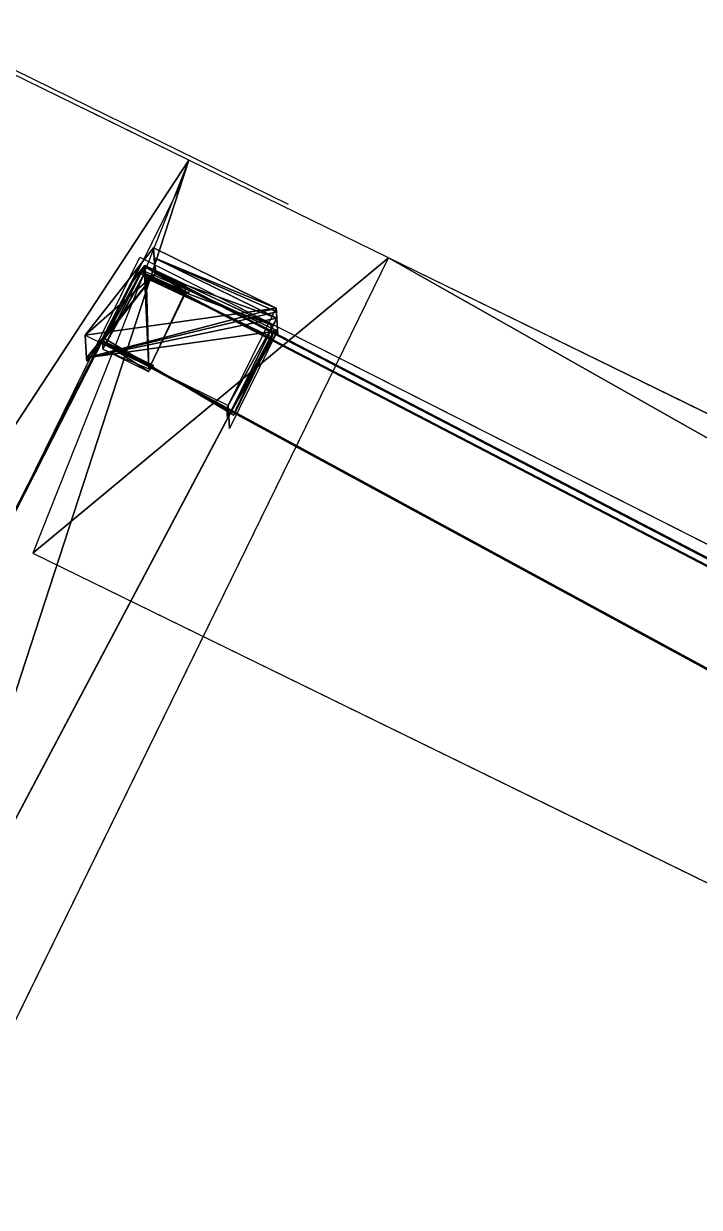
# Model space of a CAD drawing. Extents: x -273 to 66, y -64 to 315.
# Drawn here: x -35.447 to -34.144, y 7.292 to 9.575 of the extents above; entities that cross this region are included whole.
import ezdxf

# ---------------------------------------------------------------- set-up
doc = ezdxf.new("R2010")
doc.units = 0
doc.header["$MEASUREMENT"] = 0
doc.layers.get('0').update_dxf_attribs({"color": 13, "linetype": 'CONTINUOUS'})

# ---------------------------------------------------------------- blocks, each defined once
blk = doc.blocks.new('HOUSE')
at = {"color": 0}
for p, q in [((-501.725, 566.172, -71.784), (-489.538, 566.172, -71.784)), ((-204.11, 566.53, -72.028), (-484.994, 566.01, -72.14)), ((-493.87, 565.994, -72.143), (-501.842, 565.979, -72.146)), ((-493.87, 565.994, -72.143), (-498.62, 565.994, -72.143)), ((-484.994, 566.01, -72.14), (-493.87, 565.994, -72.143)), ((-484.994, 566.01, -72.14), (-493.87, 565.994, -72.143)), ((-493.74, 565.008, -72.153), (-493.87, 565.994, -72.143)), ((-493.87, 565.994, -72.143), (-492.543, 549.133, -72.056)), ((-484.877, 502.891, -71.777), (-484.994, 566.01, -72.14)), ((-493.74, 561.07, -72.153), (-493.74, 565.008, -72.153)), ((-494.614, 503.165, -71.657), (-493.74, 561.07, -72.153)), ((-493.722, 560.955, -75.812), (-494.594, 503.153, -75.317)), ((-493.74, 561.004, -72.317), (-493.787, 558.103, -72.292)), ((-493.726, 561.061, -74.74), (-493.742, 560.028, -74.731)), ((-493.74, 561.004, -72.317), (-493.742, 560.028, -74.731)), ((-493.74, 561.004, -72.317), (-493.742, 560.028, -74.731)), ((-493.74, 561.07, -72.153), (-493.739, 561.069, -72.317)), ((-493.74, 561.07, -72.153), (-493.74, 561.004, -72.317)), ((-493.74, 561.07, -72.153), (-493.74, 561.004, -72.317)), ((-493.739, 561.069, -72.317), (-493.74, 561.004, -72.317)), ((-493.739, 561.069, -72.317), (-493.74, 561.004, -72.317)), ((-493.739, 561.069, -72.317), (-493.74, 561.004, -72.317)), ((-493.739, 561.069, -72.317), (-487.775, 561.099, -72.277)), ((-493.739, 561.069, -72.317), (-493.726, 561.061, -74.74)), ((-493.739, 561.069, -72.317), (-493.726, 561.061, -74.74)), ((-493.722, 560.955, -75.812), (-493.73, 558.066, -82.962)), ((-493.726, 561.061, -74.74), (-493.721, 561.058, -75.558)), ((-493.721, 561.058, -75.558), (-493.722, 560.955, -75.812)), ((-493.721, 561.058, -75.558), (-493.722, 560.955, -75.812)), ((-493.72, 561.057, -75.813), (-493.722, 560.955, -75.812)), ((-493.72, 561.057, -75.813), (-493.722, 560.955, -75.812)), ((-493.721, 561.058, -75.558), (-493.72, 561.057, -75.813)), ((-493.671, 502.773, -112.415), (-493.671, 561.211, -112.415)), ((-493.671, 561.211, -112.415), (-216.532, 557.936, -112.415)), ((-493.457, 561.123, -72.737), (-493.66, 561.122, -72.74)), ((-493.66, 561.122, -72.74), (-493.604, 561.114, -79.87)), ((-493.627, 557.687, -72.575), (-493.45, 561.123, -72.737)), ((-493.627, 557.687, -72.575), (-493.45, 561.123, -72.602)), ((-493.627, 557.687, -72.575), (-493.45, 561.123, -72.737)), ((-493.627, 557.687, -72.575), (-493.45, 561.123, -72.737)), ((-493.457, 561.123, -72.737), (-493.604, 561.114, -79.87)), ((-493.604, 561.114, -79.87), (-493.45, 561.123, -72.737)), ((-493.604, 561.114, -79.87), (-493.45, 561.123, -72.737)), ((-493.457, 561.123, -72.737), (-493.604, 561.114, -79.87)), ((-493.604, 561.114, -79.87), (-493.45, 561.123, -72.737)), ((-493.457, 561.123, -72.737), (-493.604, 561.114, -79.87)), ((-493.604, 561.114, -79.87), (-493.594, 561.102, -83.593)), ((-493.604, 561.114, -79.87), (-493.575, 561.101, -83.53)), ((-493.575, 561.101, -83.53), (-491.495, 561.19, -83.495)), ((-493.441, 561.112, -76.098), (-493.575, 561.101, -83.53)), ((-493.441, 561.112, -76.098), (-493.575, 561.101, -83.53)), ((-493.575, 561.101, -83.53), (-493.387, 561.018, -107.362)), ((-493.347, 561.001, -112.391), (-493.539, 559.963, -112.407)), ((-493.347, 561.001, -112.415), (-493.539, 559.963, -112.407)), ((-493.347, 561.001, -112.391), (-493.539, 559.963, -112.407)), ((-493.539, 559.963, -112.407), (-493.524, 560.932, -112.415)), ((-493.525, 560.933, -112.135), (-493.525, 560.933, -112.122)), ((-493.524, 560.932, -112.415), (-493.525, 560.933, -112.135)), ((-493.347, 561.001, -112.391), (-493.524, 557.564, -112.389)), ((-493.347, 561.001, -112.391), (-493.524, 557.564, -112.389)), ((-493.45, 561.123, -72.737), (-493.457, 561.123, -72.737)), ((-493.451, 561.123, -72.438), (-493.457, 561.123, -72.737)), ((-493.45, 561.123, -72.737), (-493.457, 561.123, -72.737)), ((-493.451, 561.123, -72.438), (-493.457, 561.123, -72.737)), ((-493.451, 561.123, -72.438), (-493.457, 561.123, -72.737)), ((-493.45, 561.123, -72.737), (-493.457, 561.123, -72.737)), ((-493.411, 561.122, -72.601), (-493.451, 561.123, -72.438)), ((-493.45, 561.123, -72.602), (-493.451, 561.123, -72.438)), ((-493.45, 561.123, -72.602), (-493.451, 561.123, -72.438)), ((-493.45, 561.123, -72.602), (-493.451, 561.123, -72.438)), ((-493.411, 561.122, -72.601), (-493.451, 561.123, -72.438)), ((-493.451, 561.123, -72.438), (-460.025, 560.365, -71.852)), ((-493.411, 561.122, -72.601), (-493.451, 561.123, -72.438)), ((-493.45, 561.123, -72.737), (-491.523, 561.223, -72.704)), ((-491.628, 557.794, -72.677), (-493.45, 561.123, -72.737)), ((-493.442, 561.113, -75.789), (-493.45, 561.123, -72.737)), ((-493.377, 561.123, -72.735), (-493.45, 561.123, -72.737)), ((-493.45, 561.123, -72.737), (-493.45, 561.123, -72.602)), ((-493.45, 561.123, -72.737), (-493.45, 561.123, -72.602)), ((-493.442, 561.113, -75.789), (-493.45, 561.123, -72.737)), ((-493.45, 561.123, -72.737), (-493.45, 561.123, -72.602)), ((-491.628, 557.794, -72.677), (-493.45, 561.123, -72.737)), ((-493.377, 561.123, -72.735), (-493.45, 561.123, -72.737)), ((-493.377, 561.123, -72.735), (-493.45, 561.123, -72.737)), ((-493.442, 561.113, -75.789), (-493.45, 561.123, -72.737)), ((-493.45, 561.123, -72.737), (-493.45, 561.123, -72.602)), ((-493.442, 561.113, -75.789), (-493.45, 561.123, -72.737)), ((-493.377, 561.123, -72.735), (-493.45, 561.123, -72.737)), ((-493.45, 561.123, -72.737), (-493.411, 561.122, -72.601)), ((-493.45, 561.123, -72.737), (-493.411, 561.122, -72.601)), ((-493.45, 561.123, -72.737), (-493.45, 561.123, -72.602)), ((-493.441, 561.112, -76.098), (-493.442, 561.113, -75.789)), ((-491.614, 561.092, -83.187), (-493.442, 561.113, -75.789)), ((-491.614, 561.092, -83.187), (-493.442, 561.113, -75.789)), ((-493.441, 561.112, -76.098), (-493.442, 561.113, -75.789)), ((-493.441, 561.112, -76.098), (-493.442, 561.113, -75.789)), ((-493.441, 561.112, -76.098), (-493.442, 561.113, -75.789)), ((-493.441, 561.112, -76.098), (-493.362, 561.018, -106.807)), ((-493.441, 561.112, -76.098), (-493.362, 561.018, -106.807)), ((-493.441, 561.112, -76.098), (-493.362, 561.018, -106.807)), ((-460.075, 560.355, -75.514), (-493.441, 561.112, -76.098)), ((-493.377, 561.123, -72.735), (-493.411, 561.122, -72.601)), ((-493.377, 561.123, -72.735), (-493.411, 561.122, -72.601)), ((-493.36, 561.016, -107.361), (-493.387, 561.018, -107.362)), ((-491.641, 561.124, -72.705), (-493.377, 561.123, -72.735)), ((-491.641, 561.124, -72.705), (-493.377, 561.123, -72.735)), ((-491.623, 561.102, -79.836), (-493.377, 561.123, -72.735)), ((-491.623, 561.102, -79.836), (-493.377, 561.123, -72.735)), ((-493.362, 561.018, -106.807), (-493.36, 561.016, -107.361)), ((-493.362, 561.018, -106.807), (-493.36, 561.016, -107.361)), ((-493.362, 561.018, -106.807), (-493.36, 561.016, -107.361)), ((-493.362, 561.018, -106.807), (-461.646, 560.299, -106.951)), ((-493.362, 561.018, -106.807), (-493.36, 561.016, -107.361)), ((-493.36, 561.016, -107.361), (-493.35, 561.004, -111.162)), ((-493.36, 561.016, -107.361), (-493.35, 561.004, -111.162)), ((-493.36, 561.016, -107.361), (-493.35, 561.004, -111.162)), ((-493.35, 561.004, -111.162), (-487.775, 561.099, -111.162)), ((-487.775, 561.099, -72.277), (-493.35, 561.004, -72.277)), ((-493.35, 561.004, -111.162), (-493.349, 561.003, -111.716)), ((-493.35, 561.004, -111.162), (-493.349, 561.003, -111.716)), ((-493.35, 561.004, -111.162), (-493.349, 561.003, -111.716)), ((-493.35, 561.004, -72.277), (-493.35, 561.004, -111.162)), ((-493.349, 561.003, -111.716), (-491.54, 561.005, -111.685)), ((-493.349, 561.003, -111.716), (-461.634, 560.283, -111.86)), ((-493.347, 561.001, -112.391), (-493.349, 561.003, -111.716)), ((-487.775, 561.099, -72.277), (-493.347, 561.001, -72.277)), ((-493.347, 561.001, -112.415), (-487.775, 561.099, -112.415)), ((-493.347, 561.001, -72.277), (-493.347, 561.001, -112.391)), ((-493.347, 561.001, -112.391), (-493.347, 561.001, -112.415)), ((-492.837, 560.897, -161.197), (-492.837, 560.943, -110.963)), ((-491.676, 561.227, -72.715), (-491.628, 557.794, -72.677)), ((-491.641, 561.124, -72.705), (-491.628, 557.794, -72.677)), ((-491.623, 561.102, -79.836), (-491.641, 561.124, -72.705)), ((-491.614, 561.092, -83.187), (-491.623, 561.102, -79.836)), ((-491.613, 561.091, -83.496), (-491.614, 561.092, -83.187)), ((-491.54, 561.005, -111.685), (-491.613, 561.091, -83.496)), ((-491.523, 561.223, -72.704), (-491.495, 561.19, -83.495)), ((-487.562, 560.962, -112.091), (-489.324, 502.722, -111.598)), ((-487.775, 561.099, -112.415), (-487.775, 561.099, -111.162)), ((-487.775, 561.099, -72.277), (-487.76, 557.637, -71.898)), ((-487.775, 561.099, -72.277), (-487.619, 560.999, -101.417)), ((-487.775, 561.099, -111.162), (-487.775, 561.099, -72.277)), ((-487.619, 560.999, -101.417), (-487.595, 560.983, -105.958)), ((-487.595, 560.983, -105.958), (-487.562, 560.962, -112.091)), ((-487.595, 560.983, -105.958), (-487.562, 560.962, -112.091)), ((-487.562, 560.962, -112.095), (-487.544, 557.499, -112.065)), ((-487.562, 560.962, -112.091), (-487.562, 560.962, -112.095)), ((-487.377, 560.897, -120.924), (-493.752, 556.548, -120.924)), ((-493.752, 556.548, -193.504), (-487.377, 560.897, -193.504)), ((-492.837, 560.897, -110.987), (-493.752, 556.548, -110.987)), ((-493.752, 556.548, -193.504), (-492.837, 560.897, -193.504)), ((-487.377, 560.897, -161.197), (-492.837, 560.897, -161.197)), ((-492.837, 560.897, -161.197), (-487.377, 560.897, -161.563)), ((-492.837, 560.897, -193.263), (-487.377, 560.897, -193.171)), ((-492.837, 560.897, -161.197), (-487.377, 560.897, -161.563)), ((-487.377, 560.897, -110.987), (-492.837, 560.897, -110.987)), ((-487.377, 560.897, -161.197), (-492.837, 560.897, -161.197)), ((-492.837, 560.897, -161.197), (-492.837, 560.897, -110.987)), ((-492.837, 560.897, -161.197), (-492.837, 560.897, -110.987)), ((-492.837, 560.897, -193.504), (-492.837, 560.897, -193.263)), ((-487.377, 560.897, -161.563), (-487.377, 560.897, -161.197)), ((-487.377, 560.897, -161.197), (-487.377, 560.897, -120.924)), ((-487.377, 560.897, -193.504), (-487.377, 560.897, -193.171)), ((-487.377, 560.897, -193.171), (-487.377, 560.897, -181.234)), ((-487.377, 560.897, -161.563), (-487.377, 556.548, -161.207)), ((-487.377, 556.548, -161.563), (-487.377, 560.897, -161.563)), ((-487.377, 560.897, -161.197), (-487.377, 560.897, -120.924)), ((-487.377, 560.897, -120.924), (-487.377, 556.548, -120.924)), ((-487.377, 560.897, -161.563), (-487.377, 556.548, -161.207)), ((-487.377, 560.897, -161.563), (-487.377, 560.897, -161.197)), ((-487.377, 560.897, -161.563), (-487.377, 560.897, -161.197)), ((-487.377, 556.548, -161.563), (-487.377, 560.897, -161.563)), ((-487.377, 556.548, -193.26), (-487.377, 560.897, -193.171)), ((-487.377, 560.897, -193.171), (-487.377, 560.897, -181.234)), ((-487.377, 560.897, -193.171), (-487.377, 560.897, -181.234)), ((-487.377, 560.897, -120.924), (-487.377, 560.897, -110.987)), ((-487.377, 560.897, -161.197), (-487.377, 560.897, -120.924)), ((-493.742, 560.028, -74.731), (-493.774, 558.095, -74.715)), ((-493.742, 560.028, -74.731), (-493.748, 558.078, -79.557)), ((-493.572, 557.965, -112.39), (-493.539, 559.963, -112.407)), ((-493.539, 559.963, -112.407), (-493.524, 557.564, -112.389)), ((-493.774, 558.095, -74.715), (-493.787, 558.103, -72.292)), ((-493.787, 558.103, -72.292), (-487.758, 557.635, -72.247)), ((-487.76, 557.637, -71.898), (-493.787, 558.103, -72.292)), ((-493.748, 558.078, -79.557), (-493.774, 558.095, -74.715)), ((-494.403, 503.03, -110.935), (-493.573, 557.966, -112.106)), ((-493.6, 557.983, -107.197), (-493.73, 558.066, -82.962)), ((-493.627, 557.687, -72.575), (-491.628, 557.794, -72.677)), ((-493.627, 557.687, -72.575), (-491.593, 557.689, -72.54)), ((-493.54, 557.583, -106.256), (-493.627, 557.687, -72.575)), ((-493.54, 557.583, -106.256), (-493.627, 557.687, -72.575)), ((-493.573, 557.966, -112.106), (-493.6, 557.983, -107.197)), ((-493.573, 557.966, -112.106), (-493.6, 557.983, -107.197)), ((-493.573, 557.966, -112.119), (-493.572, 557.965, -112.39)), ((-493.573, 557.966, -112.11), (-493.573, 557.966, -112.119)), ((-493.573, 557.966, -112.11), (-493.573, 557.966, -112.106)), ((-491.593, 557.689, -72.54), (-491.269, 557.567, -112.117)), ((-487.758, 557.635, -72.247), (-487.76, 557.637, -71.898)), ((-487.758, 557.635, -72.247), (-487.76, 557.637, -71.898)), ((-487.544, 557.499, -112.065), (-487.758, 557.635, -72.247)), ((-493.524, 557.564, -112.389), (-493.54, 557.583, -106.256)), ((-493.54, 557.583, -106.256), (-459.921, 556.223, -105.662)), ((-493.524, 557.564, -112.389), (-493.54, 557.583, -106.256)), ((-493.524, 557.564, -112.389), (-493.54, 557.583, -106.256)), ((-493.304, 557.565, -112.152), (-493.524, 557.564, -112.389)), ((-459.905, 556.204, -111.795), (-493.524, 557.564, -112.389)), ((-491.269, 557.567, -112.117), (-493.304, 557.565, -112.152)), ((-493.752, 556.548, -193.504), (-487.377, 556.548, -193.504)), ((-493.752, 556.548, -120.924), (-493.752, 556.548, -122.413)), ((-493.752, 556.548, -122.413), (-493.752, 556.548, -193.504)), ((-493.752, 556.548, -122.413), (-493.752, 556.548, -193.504)), ((-493.752, 556.548, -120.924), (-493.752, 556.548, -122.413)), ((-493.752, 556.548, -110.987), (-493.752, 556.548, -120.924)), ((-487.377, 556.548, -193.504), (-487.377, 556.548, -193.26)), ((-487.377, 556.548, -161.563), (-487.377, 556.548, -161.207)), ((-487.377, 556.548, -161.207), (-487.377, 556.548, -120.924)), ((-487.377, 556.423, -193.263), (-487.377, 556.548, -193.26)), ((-487.377, 556.548, -161.563), (-487.377, 556.548, -161.207)), ((-487.377, 556.548, -161.207), (-487.377, 556.423, -161.197)), ((-487.377, 556.423, -161.197), (-487.377, 556.423, -193.263)), ((-492.543, 549.133, -72.056), (-202.783, 549.67, -71.941))]:
    blk.add_line(p, q, dxfattribs=at)
at = {"color": 17}
for p, q in [((-493.525, 560.933, -112.122), (-493.72, 561.057, -75.813)), ((-493.441, 561.112, -76.098), (-491.613, 561.091, -83.496)), ((-493.441, 561.112, -76.098), (-491.613, 561.091, -83.496)), ((-489.357, 502.743, -105.465), (-487.595, 560.983, -105.958)), ((-492.837, 560.897, -193.263), (-492.837, 560.897, -161.197)), ((-492.837, 560.897, -193.263), (-492.837, 560.897, -161.197)), ((-487.377, 560.897, -181.234), (-487.377, 560.897, -161.563)), ((-487.377, 560.897, -181.234), (-487.377, 560.897, -161.563)), ((-487.377, 560.897, -181.234), (-487.377, 560.897, -161.563)), ((-494.43, 503.047, -106.026), (-493.6, 557.983, -107.197)), ((-487.377, 556.548, -193.26), (-487.377, 556.548, -161.563)), ((-487.377, 556.548, -193.26), (-487.377, 556.548, -161.563))]:
    blk.add_line(p, q, dxfattribs=at)
at = {"color": 0}
mesh = blk.add_polyface(dxfattribs=at)
corners = [(-173.442, 622.685, -112.415), (-174.398, 578.486, -112.415), (-193.95, 622.685, -112.415), (-174.112, 580.831, -112.415), (-169.73, 580.831, -112.415), (-89.942, 622.685, -112.415), (-151.714, 580.831, -112.415), (-111.089, 580.831, -112.415), (-92.942, 580.831, -112.415), (-89.942, 619.79, -112.415), (-89.942, 580.831, -112.415), (-216.532, 557.936, -112.415), (-216.532, 623.418, -112.415), (-209.094, 502.773, -112.415), (-174.398, 502.773, -112.415), (-493.671, 502.773, -112.415), (-493.671, 561.211, -112.415), (-490.671, 502.773, -112.415)]
mesh.append_faces([[corners[k] for k in face] for face in [(8, 9, 10), (2, 11, 12), (11, 15, 16)]], dxfattribs={"vtx0": -1, "color": 0})
mesh.append_faces([[corners[k] for k in face] for face in [(0, 1, 2), (1, 0, 3), (3, 0, 4), (4, 5, 6), (6, 5, 7), (7, 5, 8), (13, 2, 14), (14, 2, 1), (15, 11, 17), (17, 11, 13)]], dxfattribs={"vtx0": -1, "vtx1": -1, "color": 0})
mesh.append_faces([[corners[k] for k in face] for face in [(11, 2, 13)]], dxfattribs={"vtx0": -1, "vtx1": -1, "vtx2": -1, "color": 0})
mesh.append_faces([[corners[k] for k in face] for face in [(4, 0, 5), (8, 5, 9)]], dxfattribs={"vtx0": -1, "vtx2": -1, "color": 0})
at = {"color": 17}
mesh = blk.add_polyface(dxfattribs=at)
corners = [(-492.543, 549.133, -72.056), (-484.994, 566.01, -72.14), (-493.87, 565.994, -72.143), (-202.783, 549.67, -71.941), (-204.11, 566.53, -72.028)]
mesh.append_faces([[corners[k] for k in face] for face in [(0, 1, 2), (1, 3, 4)]], dxfattribs={"vtx0": -1, "color": 17})
mesh.append_faces([[corners[k] for k in face] for face in [(1, 0, 3)]], dxfattribs={"vtx0": -1, "vtx2": -1, "color": 17})
mesh = blk.add_polyface(dxfattribs=at)
corners = [(-501.725, 502.859, -71.784), (-493.87, 565.994, -72.143), (-501.842, 565.979, -72.146), (-484.877, 502.891, -71.777), (-484.994, 566.01, -72.14)]
mesh.append_faces([[corners[k] for k in face] for face in [(0, 1, 2), (1, 3, 4)]], dxfattribs={"vtx0": -1, "color": 17})
mesh.append_faces([[corners[k] for k in face] for face in [(1, 0, 3)]], dxfattribs={"vtx0": -1, "vtx2": -1, "color": 17})
mesh = blk.add_polyface(dxfattribs=at)
corners = [(-494.596, 503.154, -75.008), (-493.722, 560.955, -75.812), (-494.594, 503.153, -75.317), (-494.612, 503.164, -71.956), (-494.613, 503.165, -71.821), (-494.614, 503.165, -71.657), (-493.74, 561.004, -72.317), (-493.74, 561.07, -72.153), (-493.721, 561.058, -75.558), (-493.739, 561.069, -72.317), (-493.726, 561.061, -74.74)]
mesh.append_faces([[corners[k] for k in face] for face in [(0, 1, 2), (6, 5, 7), (8, 9, 10)]], dxfattribs={"vtx0": -1, "color": 17})
mesh.append_faces([[corners[k] for k in face] for face in [(1, 5, 6)]], dxfattribs={"vtx0": -1, "vtx1": -1, "vtx2": -1, "color": 17})
mesh.append_faces([[corners[k] for k in face] for face in [(1, 0, 3), (1, 3, 4), (1, 4, 5), (6, 8, 1), (8, 6, 9)]], dxfattribs={"vtx0": -1, "vtx2": -1, "color": 17})
at = {"color": 0}
mesh = blk.add_polyface(dxfattribs=at)
corners = [(-493.787, 558.103, -72.292), (-493.742, 560.028, -74.731), (-493.774, 558.095, -74.715), (-493.74, 561.004, -72.317)]
mesh.append_faces([[corners[k] for k in face] for face in [(0, 1, 2), (1, 0, 3)]], dxfattribs={"vtx0": -1, "color": 0})
mesh = blk.add_polyface(dxfattribs=at)
corners = [(-493.74, 561.004, -72.317), (-493.726, 561.061, -74.74), (-493.742, 560.028, -74.731), (-493.739, 561.069, -72.317)]
mesh.append_faces([[corners[k] for k in face] for face in [(0, 1, 2), (1, 0, 3)]], dxfattribs={"vtx0": -1, "color": 0})
mesh = blk.add_polyface(dxfattribs=at)
corners = [(-493.74, 561.07, -72.153), (-493.739, 561.069, -72.317), (-493.74, 561.004, -72.317)]
mesh.append_faces([[corners[k] for k in face] for face in [(0, 1, 2)]], dxfattribs={"color": 0})
at = {"color": 17}
mesh = blk.add_polyface(dxfattribs=at)
corners = [(-493.573, 557.966, -112.119), (-493.539, 559.963, -112.407), (-493.572, 557.965, -112.39), (-493.573, 557.966, -112.11), (-493.573, 557.966, -112.106), (-493.6, 557.983, -107.197), (-493.73, 558.066, -82.962), (-493.722, 560.955, -75.812), (-493.524, 560.932, -112.415), (-493.525, 560.933, -112.135), (-493.525, 560.933, -112.122), (-493.72, 561.057, -75.813)]
mesh.append_faces([[corners[k] for k in face] for face in [(0, 1, 2), (10, 7, 11)]], dxfattribs={"vtx0": -1, "color": 17})
mesh.append_faces([[corners[k] for k in face] for face in [(1, 7, 8), (8, 7, 9), (9, 7, 10)]], dxfattribs={"vtx0": -1, "vtx1": -1, "color": 17})
mesh.append_faces([[corners[k] for k in face] for face in [(1, 0, 3), (1, 3, 4), (1, 4, 5), (1, 5, 6), (1, 6, 7)]], dxfattribs={"vtx0": -1, "vtx2": -1, "color": 17})
at = {"color": 0}
mesh = blk.add_polyface(dxfattribs=at)
corners = [(-493.721, 561.058, -75.558), (-493.72, 561.057, -75.813), (-493.722, 560.955, -75.812)]
mesh.append_faces([[corners[k] for k in face] for face in [(0, 1, 2)]], dxfattribs={"color": 0})
mesh = blk.add_polyface(dxfattribs=at)
corners = [(-493.457, 561.123, -72.737), (-493.604, 561.114, -79.87), (-493.66, 561.122, -72.74)]
mesh.append_faces([[corners[k] for k in face] for face in [(0, 1, 2)]], dxfattribs={"color": 0})
mesh = blk.add_polyface(dxfattribs=at)
corners = [(-491.628, 557.794, -72.677), (-493.45, 561.123, -72.737), (-493.627, 557.687, -72.575)]
mesh.append_faces([[corners[k] for k in face] for face in [(0, 1, 2)]], dxfattribs={"color": 0})
mesh = blk.add_polyface(dxfattribs=at)
corners = [(-493.45, 561.123, -72.602), (-493.627, 557.687, -72.575), (-493.45, 561.123, -72.737)]
mesh.append_faces([[corners[k] for k in face] for face in [(0, 1, 2)]], dxfattribs={"color": 0})
mesh = blk.add_polyface(dxfattribs=at)
corners = [(-493.347, 561.001, -112.391), (-493.54, 557.583, -106.256), (-493.524, 557.564, -112.389), (-493.627, 557.687, -72.575), (-493.441, 561.112, -76.098), (-493.442, 561.113, -75.789), (-493.45, 561.123, -72.737), (-493.349, 561.003, -111.716), (-493.36, 561.016, -107.361), (-493.35, 561.004, -111.162), (-493.362, 561.018, -106.807)]
mesh.append_faces([[corners[k] for k in face] for face in [(0, 1, 2), (3, 5, 6), (8, 7, 9), (4, 8, 10)]], dxfattribs={"vtx0": -1, "color": 0})
mesh.append_faces([[corners[k] for k in face] for face in [(1, 0, 3)]], dxfattribs={"vtx0": -1, "vtx1": -1, "color": 0})
mesh.append_faces([[corners[k] for k in face] for face in [(3, 0, 4), (4, 7, 8)]], dxfattribs={"vtx0": -1, "vtx1": -1, "vtx2": -1, "color": 0})
mesh.append_faces([[corners[k] for k in face] for face in [(3, 4, 5), (4, 0, 7)]], dxfattribs={"vtx0": -1, "vtx2": -1, "color": 0})
mesh = blk.add_polyface(dxfattribs=at)
corners = [(-493.604, 561.114, -79.87), (-493.441, 561.112, -76.098), (-493.575, 561.101, -83.53), (-493.442, 561.113, -75.789), (-493.45, 561.123, -72.737)]
mesh.append_faces([[corners[k] for k in face] for face in [(0, 1, 2), (3, 0, 4)]], dxfattribs={"vtx0": -1, "color": 0})
mesh.append_faces([[corners[k] for k in face] for face in [(1, 0, 3)]], dxfattribs={"vtx0": -1, "vtx1": -1, "color": 0})
mesh = blk.add_polyface(dxfattribs=at)
corners = [(-493.45, 561.123, -72.737), (-493.457, 561.123, -72.737), (-493.604, 561.114, -79.87)]
mesh.append_faces([[corners[k] for k in face] for face in [(0, 1, 2)]], dxfattribs={"color": 0})
mesh = blk.add_polyface(dxfattribs=at)
corners = [(-493.457, 561.123, -72.737), (-493.45, 561.123, -72.737), (-493.604, 561.114, -79.87), (-493.451, 561.123, -72.438), (-493.45, 561.123, -72.602)]
mesh.append_faces([[corners[k] for k in face] for face in [(0, 1, 2), (1, 3, 4)]], dxfattribs={"vtx0": -1, "color": 0})
mesh.append_faces([[corners[k] for k in face] for face in [(1, 0, 3)]], dxfattribs={"vtx0": -1, "vtx2": -1, "color": 0})
mesh = blk.add_polyface(dxfattribs=at)
corners = [(-493.575, 561.101, -83.53), (-493.36, 561.016, -107.361), (-493.387, 561.018, -107.362), (-493.362, 561.018, -106.807), (-493.441, 561.112, -76.098)]
mesh.append_faces([[corners[k] for k in face] for face in [(0, 1, 2), (3, 0, 4)]], dxfattribs={"vtx0": -1, "color": 0})
mesh.append_faces([[corners[k] for k in face] for face in [(1, 0, 3)]], dxfattribs={"vtx0": -1, "vtx1": -1, "color": 0})
mesh = blk.add_polyface(dxfattribs=at)
corners = [(-493.347, 561.001, -112.391), (-493.539, 559.963, -112.407), (-493.347, 561.001, -112.415)]
mesh.append_faces([[corners[k] for k in face] for face in [(0, 1, 2)]], dxfattribs={"color": 0})
mesh = blk.add_polyface(dxfattribs=at)
corners = [(-493.347, 561.001, -112.391), (-493.524, 557.564, -112.389), (-493.539, 559.963, -112.407)]
mesh.append_faces([[corners[k] for k in face] for face in [(0, 1, 2)]], dxfattribs={"color": 0})
mesh = blk.add_polyface(dxfattribs=at)
corners = [(-493.451, 561.123, -72.438), (-493.45, 561.123, -72.737), (-493.457, 561.123, -72.737), (-493.45, 561.123, -72.602)]
mesh.append_faces([[corners[k] for k in face] for face in [(0, 1, 2), (1, 0, 3)]], dxfattribs={"vtx0": -1, "color": 0})
mesh = blk.add_polyface(dxfattribs=at)
corners = [(-493.451, 561.123, -72.438), (-493.411, 561.122, -72.601), (-493.45, 561.123, -72.602)]
mesh.append_faces([[corners[k] for k in face] for face in [(0, 1, 2)]], dxfattribs={"color": 0})
mesh = blk.add_polyface(dxfattribs=at)
corners = [(-460.025, 560.365, -71.852), (-460.063, 560.366, -72.017), (-493.451, 561.123, -72.438)]
mesh.append_faces([[corners[k] for k in face] for face in [(0, 1, 2)]], dxfattribs={"color": 0})
mesh = blk.add_polyface(dxfattribs=at)
corners = [(-460.063, 560.366, -72.017), (-461.737, 560.406, -72.046), (-493.451, 561.123, -72.438)]
mesh.append_faces([[corners[k] for k in face] for face in [(0, 1, 2)]], dxfattribs={"color": 0})
mesh = blk.add_polyface(dxfattribs=at)
corners = [(-461.737, 560.406, -72.046), (-493.411, 561.122, -72.601), (-493.451, 561.123, -72.438)]
mesh.append_faces([[corners[k] for k in face] for face in [(0, 1, 2)]], dxfattribs={"color": 0})
mesh = blk.add_polyface(dxfattribs=at)
corners = [(-491.628, 557.794, -72.677), (-493.377, 561.123, -72.735), (-493.45, 561.123, -72.737), (-491.641, 561.124, -72.705)]
mesh.append_faces([[corners[k] for k in face] for face in [(0, 1, 2), (1, 0, 3)]], dxfattribs={"vtx0": -1, "color": 0})
at = {"color": 17}
mesh = blk.add_polyface(dxfattribs=at)
corners = [(-493.442, 561.113, -75.789), (-491.623, 561.102, -79.836), (-491.614, 561.092, -83.187), (-493.377, 561.123, -72.735), (-493.45, 561.123, -72.737)]
mesh.append_faces([[corners[k] for k in face] for face in [(0, 1, 2), (3, 0, 4)]], dxfattribs={"vtx0": -1, "color": 17})
mesh.append_faces([[corners[k] for k in face] for face in [(1, 0, 3)]], dxfattribs={"vtx0": -1, "vtx1": -1, "color": 17})
at = {"color": 0}
mesh = blk.add_polyface(dxfattribs=at)
corners = [(-493.45, 561.123, -72.602), (-461.737, 560.406, -72.046), (-493.45, 561.123, -72.737), (-493.411, 561.122, -72.601)]
mesh.append_faces([[corners[k] for k in face] for face in [(0, 1, 2), (1, 0, 3)]], dxfattribs={"vtx0": -1, "color": 0})
at = {"color": 17}
mesh = blk.add_polyface(dxfattribs=at)
corners = [(-493.442, 561.113, -75.789), (-461.737, 560.406, -72.046), (-493.441, 561.112, -76.098), (-493.45, 561.123, -72.737)]
mesh.append_faces([[corners[k] for k in face] for face in [(0, 1, 2), (1, 0, 3)]], dxfattribs={"vtx0": -1, "color": 17})
at = {"color": 0}
mesh = blk.add_polyface(dxfattribs=at)
corners = [(-493.411, 561.122, -72.601), (-493.377, 561.123, -72.735), (-493.45, 561.123, -72.737)]
mesh.append_faces([[corners[k] for k in face] for face in [(0, 1, 2)]], dxfattribs={"color": 0})
mesh = blk.add_polyface(dxfattribs=at)
corners = [(-493.411, 561.122, -72.601), (-493.45, 561.123, -72.737), (-493.45, 561.123, -72.602)]
mesh.append_faces([[corners[k] for k in face] for face in [(0, 1, 2)]], dxfattribs={"color": 0})
mesh = blk.add_polyface(dxfattribs=at)
corners = [(-493.441, 561.112, -76.098), (-491.614, 561.092, -83.187), (-491.613, 561.091, -83.496), (-493.442, 561.113, -75.789)]
mesh.append_faces([[corners[k] for k in face] for face in [(0, 1, 2), (1, 0, 3)]], dxfattribs={"vtx0": -1, "color": 0})
at = {"color": 17}
mesh = blk.add_polyface(dxfattribs=at)
corners = [(-493.35, 561.004, -111.162), (-491.54, 561.005, -111.685), (-493.349, 561.003, -111.716), (-491.613, 561.091, -83.496), (-493.36, 561.016, -107.361), (-493.362, 561.018, -106.807), (-493.441, 561.112, -76.098)]
mesh.append_faces([[corners[k] for k in face] for face in [(0, 1, 2), (3, 5, 6)]], dxfattribs={"vtx0": -1, "color": 17})
mesh.append_faces([[corners[k] for k in face] for face in [(1, 0, 3)]], dxfattribs={"vtx0": -1, "vtx1": -1, "color": 17})
mesh.append_faces([[corners[k] for k in face] for face in [(3, 0, 4), (3, 4, 5)]], dxfattribs={"vtx0": -1, "vtx2": -1, "color": 17})
mesh = blk.add_polyface(dxfattribs=at)
corners = [(-460.615, 560.372, -74.45), (-460.075, 560.355, -75.514), (-493.441, 561.112, -76.098)]
mesh.append_faces([[corners[k] for k in face] for face in [(0, 1, 2)]], dxfattribs={"color": 17})
at = {"color": 0}
mesh = blk.add_polyface(dxfattribs=at)
corners = [(-460.615, 560.372, -74.45), (-493.441, 561.112, -76.098), (-461.731, 560.398, -74.469)]
mesh.append_faces([[corners[k] for k in face] for face in [(0, 1, 2)]], dxfattribs={"color": 0})
at = {"color": 17}
mesh = blk.add_polyface(dxfattribs=at)
corners = [(-461.737, 560.406, -72.046), (-461.731, 560.398, -74.469), (-493.441, 561.112, -76.098)]
mesh.append_faces([[corners[k] for k in face] for face in [(0, 1, 2)]], dxfattribs={"color": 17})
mesh = blk.add_polyface(dxfattribs=at)
corners = [(-491.641, 561.124, -72.705), (-491.623, 561.102, -79.836), (-493.377, 561.123, -72.735)]
mesh.append_faces([[corners[k] for k in face] for face in [(0, 1, 2)]], dxfattribs={"color": 17})
mesh = blk.add_polyface(dxfattribs=at)
corners = [(-493.349, 561.003, -111.716), (-461.646, 560.299, -106.951), (-461.634, 560.283, -111.86), (-493.35, 561.004, -111.162), (-493.36, 561.016, -107.361), (-493.362, 561.018, -106.807)]
mesh.append_faces([[corners[k] for k in face] for face in [(0, 1, 2), (1, 4, 5)]], dxfattribs={"vtx0": -1, "color": 17})
mesh.append_faces([[corners[k] for k in face] for face in [(1, 0, 3), (1, 3, 4)]], dxfattribs={"vtx0": -1, "vtx2": -1, "color": 17})
mesh = blk.add_polyface(dxfattribs=at)
corners = [(-493.35, 561.004, -72.277), (-487.775, 561.099, -111.162), (-493.35, 561.004, -111.162), (-487.775, 561.099, -72.277)]
mesh.append_faces([[corners[k] for k in face] for face in [(0, 1, 2), (1, 0, 3)]], dxfattribs={"vtx0": -1, "color": 17})
mesh = blk.add_polyface(dxfattribs=at)
corners = [(-487.562, 560.962, -112.091), (-489.357, 502.743, -105.465), (-489.324, 502.722, -111.598), (-487.595, 560.983, -105.958)]
mesh.append_faces([[corners[k] for k in face] for face in [(0, 1, 2), (1, 0, 3)]], dxfattribs={"vtx0": -1, "color": 17})
mesh = blk.add_polyface(dxfattribs=at)
corners = [(-487.562, 560.962, -112.095), (-487.758, 557.635, -72.247), (-487.544, 557.499, -112.065), (-487.76, 557.637, -71.898), (-487.775, 561.099, -72.277), (-487.595, 560.983, -105.958), (-487.562, 560.962, -112.091), (-487.619, 560.999, -101.417)]
mesh.append_faces([[corners[k] for k in face] for face in [(0, 1, 2), (5, 0, 6), (4, 5, 7)]], dxfattribs={"vtx0": -1, "color": 17})
mesh.append_faces([[corners[k] for k in face] for face in [(1, 0, 3), (3, 0, 4)]], dxfattribs={"vtx0": -1, "vtx1": -1, "color": 17})
mesh.append_faces([[corners[k] for k in face] for face in [(4, 0, 5)]], dxfattribs={"vtx0": -1, "vtx1": -1, "vtx2": -1, "color": 17})
at = {"color": 0}
mesh = blk.add_polyface(dxfattribs=at)
corners = [(-487.377, 560.897, -193.171), (-493.752, 556.548, -193.504), (-487.377, 560.897, -193.504), (-493.752, 556.548, -122.413), (-487.377, 560.897, -181.234), (-487.377, 560.897, -161.563), (-487.377, 560.897, -161.197), (-487.377, 560.897, -120.924), (-493.752, 556.548, -120.924)]
mesh.append_faces([[corners[k] for k in face] for face in [(0, 1, 2), (3, 7, 8)]], dxfattribs={"vtx0": -1, "color": 0})
mesh.append_faces([[corners[k] for k in face] for face in [(1, 0, 3)]], dxfattribs={"vtx0": -1, "vtx1": -1, "color": 0})
mesh.append_faces([[corners[k] for k in face] for face in [(3, 0, 4), (3, 4, 5), (3, 5, 6), (3, 6, 7)]], dxfattribs={"vtx0": -1, "vtx2": -1, "color": 0})
at = {"color": 17}
mesh = blk.add_polyface(dxfattribs=at)
corners = [(-492.837, 560.897, -110.987), (-493.752, 556.548, -120.924), (-493.752, 556.548, -110.987), (-493.752, 556.548, -122.413), (-493.752, 556.548, -193.504), (-492.837, 560.897, -193.504), (-492.837, 560.897, -161.197), (-492.837, 560.897, -193.263)]
mesh.append_faces([[corners[k] for k in face] for face in [(0, 1, 2), (5, 6, 7)]], dxfattribs={"vtx0": -1, "color": 17})
mesh.append_faces([[corners[k] for k in face] for face in [(1, 0, 3), (3, 0, 4), (4, 0, 5)]], dxfattribs={"vtx0": -1, "vtx1": -1, "color": 17})
mesh.append_faces([[corners[k] for k in face] for face in [(5, 0, 6)]], dxfattribs={"vtx0": -1, "vtx2": -1, "color": 17})
at = {"color": 0}
mesh = blk.add_polyface(dxfattribs=at)
corners = [(-487.377, 560.897, -161.197), (-487.377, 560.897, -161.563), (-492.837, 560.897, -161.197)]
mesh.append_faces([[corners[k] for k in face] for face in [(0, 1, 2)]], dxfattribs={"color": 0})
at = {"color": 17}
mesh = blk.add_polyface(dxfattribs=at)
corners = [(-492.837, 560.897, -161.197), (-487.377, 560.897, -193.171), (-492.837, 560.897, -193.263), (-487.377, 560.897, -181.234), (-487.377, 560.897, -161.563)]
mesh.append_faces([[corners[k] for k in face] for face in [(0, 1, 2), (3, 0, 4)]], dxfattribs={"vtx0": -1, "color": 17})
mesh.append_faces([[corners[k] for k in face] for face in [(1, 0, 3)]], dxfattribs={"vtx0": -1, "vtx1": -1, "color": 17})
mesh = blk.add_polyface(dxfattribs=at)
corners = [(-492.837, 560.897, -110.987), (-487.377, 560.897, -161.197), (-492.837, 560.897, -161.197), (-487.377, 560.897, -120.924), (-487.377, 560.897, -110.987)]
mesh.append_faces([[corners[k] for k in face] for face in [(0, 1, 2), (3, 0, 4)]], dxfattribs={"vtx0": -1, "color": 17})
mesh.append_faces([[corners[k] for k in face] for face in [(1, 0, 3)]], dxfattribs={"vtx0": -1, "vtx1": -1, "color": 17})
at = {"color": 0}
mesh = blk.add_polyface(dxfattribs=at)
corners = [(-487.377, 560.897, -161.563), (-487.377, 556.548, -161.207), (-487.377, 556.548, -161.563)]
mesh.append_faces([[corners[k] for k in face] for face in [(0, 1, 2)]], dxfattribs={"color": 0})
at = {"color": 17}
mesh = blk.add_polyface(dxfattribs=at)
corners = [(-487.377, 556.548, -161.207), (-487.377, 560.897, -120.924), (-487.377, 556.548, -120.924), (-487.377, 560.897, -161.563), (-487.377, 560.897, -161.197)]
mesh.append_faces([[corners[k] for k in face] for face in [(0, 1, 2), (1, 3, 4)]], dxfattribs={"vtx0": -1, "color": 17})
mesh.append_faces([[corners[k] for k in face] for face in [(1, 0, 3)]], dxfattribs={"vtx0": -1, "vtx2": -1, "color": 17})
mesh = blk.add_polyface(dxfattribs=at)
corners = [(-487.377, 556.548, -193.26), (-487.377, 560.897, -161.563), (-487.377, 556.548, -161.563), (-487.377, 560.897, -193.171), (-487.377, 560.897, -181.234)]
mesh.append_faces([[corners[k] for k in face] for face in [(0, 1, 2), (1, 3, 4)]], dxfattribs={"vtx0": -1, "color": 17})
mesh.append_faces([[corners[k] for k in face] for face in [(1, 0, 3)]], dxfattribs={"vtx0": -1, "vtx2": -1, "color": 17})
at = {"color": 0}
mesh = blk.add_polyface(dxfattribs=at)
corners = [(-487.76, 557.637, -71.898), (-493.787, 558.103, -72.292), (-487.758, 557.635, -72.247)]
mesh.append_faces([[corners[k] for k in face] for face in [(0, 1, 2)]], dxfattribs={"color": 0})
at = {"color": 17}
mesh = blk.add_polyface(dxfattribs=at)
corners = [(-494.406, 503.032, -110.381), (-493.573, 557.966, -112.106), (-494.403, 503.03, -110.935), (-494.427, 503.045, -106.581), (-494.43, 503.047, -106.026), (-493.6, 557.983, -107.197)]
mesh.append_faces([[corners[k] for k in face] for face in [(0, 1, 2), (1, 4, 5)]], dxfattribs={"vtx0": -1, "color": 17})
mesh.append_faces([[corners[k] for k in face] for face in [(1, 0, 3), (1, 3, 4)]], dxfattribs={"vtx0": -1, "vtx2": -1, "color": 17})
mesh = blk.add_polyface(dxfattribs=at)
corners = [(-493.54, 557.583, -106.256), (-493.304, 557.565, -112.152), (-493.524, 557.564, -112.389), (-491.269, 557.567, -112.117), (-491.593, 557.689, -72.54), (-493.627, 557.687, -72.575)]
mesh.append_faces([[corners[k] for k in face] for face in [(0, 1, 2), (4, 0, 5)]], dxfattribs={"vtx0": -1, "color": 17})
mesh.append_faces([[corners[k] for k in face] for face in [(1, 0, 3), (3, 0, 4)]], dxfattribs={"vtx0": -1, "vtx1": -1, "color": 17})
at = {"color": 0}
mesh = blk.add_polyface(dxfattribs=at)
corners = [(-459.905, 556.204, -111.795), (-493.54, 557.583, -106.256), (-493.524, 557.564, -112.389), (-459.921, 556.223, -105.662)]
mesh.append_faces([[corners[k] for k in face] for face in [(0, 1, 2), (1, 0, 3)]], dxfattribs={"vtx0": -1, "color": 0})
mesh = blk.add_polyface(dxfattribs=at)
corners = [(-487.377, 556.548, -193.26), (-487.377, 556.423, -161.197), (-487.377, 556.423, -193.263), (-487.377, 556.548, -161.563), (-487.377, 556.548, -161.207)]
mesh.append_faces([[corners[k] for k in face] for face in [(0, 1, 2)]], dxfattribs={"vtx0": -1, "color": 0})
mesh.append_faces([[corners[k] for k in face] for face in [(1, 0, 3)]], dxfattribs={"vtx0": -1, "vtx2": -1, "color": 0})
mesh.append_faces([[corners[k] for k in face] for face in [(4, 1, 3)]], dxfattribs={"vtx1": -1, "color": 0})

msp = doc.modelspace()

# ---------------------------------------------------------------- block references
at = {"color": 0, "extrusion": (0.000762142, -0.012594, 0.99992), "xscale": 0.04822487279999959, "yscale": 0.04822487279999978, "zscale": 0.04822487279999997, "rotation": 333.8344898806029}
msp.add_blockref('HOUSE', (-25.7921, -25.6203, 8.858), dxfattribs=at)

# ---------------------------------------------------------------- meshes
at = {"color": 0}
mesh = msp.add_polyface(dxfattribs=at)
corners = [(-11.1723, 51.3911), (-15.2857, 5.3929), (-15.6208, 62.1668), (-12.5481, 10.5911), (-1.9859, 5.0285), (-5.9667, 40.96), (-0.0307, 30.9266), (6.6056, 21.342), (-17.7059, -21.119), (-19.2898, 73.2322), (-6.7596, -0.1829), (-27.4815, 315.3231), (-25.4301, 130.899), (-25.8572, 119.249), (-24.1735, 142.4889), (-22.0938, 153.9597), (-11.9732, 146.4238), (47.0091, 60.1141), (49.4159, 53.7966), (66.3884, 0.2595), (-11.7553, 75.0548), (-9.4323, 67.3785), (-6.6671, 59.8503), (-3.4689, 52.4955), (-2.869, 49.7266), (-1.9425, 47.0492), (-0.7025, 44.5018), (0.833, 42.1208), (2.6421, 39.9405), (4.6989, 37.9921), (6.9738, 36.3034), (9.4342, 34.8988), (12.0449, 33.7984), (14.7685, 33.0179), (17.5657, 32.5686), (20.3967, 32.4568), (-273.2204, 45.101), (3.0636, -64.3076), (-25.4525, 107.5982), (-24.2181, 96.0059), (-22.1604, 84.5311), (-8.557, -25.9606), (-3.8712, -18.3499), (1.1316, -21.4301), (13.8126, -0.8333), (17.1776, 14.297), (23.42, 26.3375), (-16.073, 122.743), (-16.4903, 106.7151), (-16.5148, 114.7351), (-15.9997, 98.7101), (-15.1666, 130.7117), (-15.0446, 90.7471), (-13.7984, 138.6142), (-13.6282, 82.8531)]
mesh.append_faces([[corners[k] for k in face] for face in [(4, 6, 7), (8, 1, 10), (34, 17, 35), (47, 48, 49)]], dxfattribs={"vtx0": -1, "color": 0})
mesh.append_faces([[corners[k] for k in face] for face in [(0, 1, 2), (1, 0, 3), (3, 0, 4), (2, 8, 9), (12, 11, 14), (14, 11, 15), (15, 11, 16), (17, 11, 18), (20, 17, 21), (21, 17, 22), (22, 17, 23), (23, 17, 24), (24, 17, 25), (25, 17, 26), (26, 17, 27), (27, 17, 28), (28, 17, 29), (29, 17, 30), (30, 17, 31), (31, 17, 32), (32, 17, 33), (33, 17, 34), (36, 8, 37), (38, 36, 13), (37, 44, 19), (48, 47, 50), (50, 51, 52), (52, 53, 54), (54, 16, 20)]], dxfattribs={"vtx0": -1, "vtx1": -1, "color": 0})
mesh.append_faces([[corners[k] for k in face] for face in [(8, 2, 1), (16, 11, 17), (16, 17, 20), (8, 36, 38)]], dxfattribs={"vtx0": -1, "vtx1": -1, "vtx2": -1, "color": 0})
mesh.append_faces([[corners[k] for k in face] for face in [(4, 0, 5), (4, 5, 6), (11, 12, 13), (18, 11, 19), (13, 36, 11), (8, 38, 39), (8, 39, 40), (8, 40, 9), (37, 8, 41), (37, 41, 42), (37, 42, 43), (37, 43, 44), (19, 44, 45), (19, 45, 46), (19, 46, 18), (50, 47, 51), (52, 51, 53), (54, 53, 16)]], dxfattribs={"vtx0": -1, "vtx2": -1, "color": 0})

doc.saveas('drawing.dxf')
